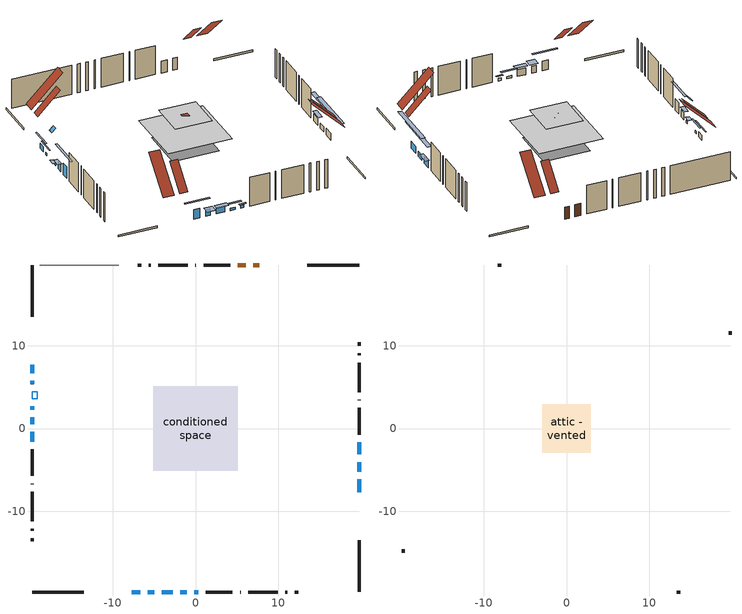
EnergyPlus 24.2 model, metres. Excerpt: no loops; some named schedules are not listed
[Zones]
conditioned space
 floor outside (Floor1 construction): -0.51,-0.51 -0.51,0.51 0.51,0.51 0.51,-0.51 z0
 floor adiabatic (AdiabaticFloorConstruction): -5.13,-5.13 -5.13,5.13 5.13,5.13 5.13,-5.13 z2.44
 floor foundation (Slab1 construction): -3.7,-3.7 -3.7,3.7 3.7,3.7 3.7,-3.7 z0
 wall outside (RimJoist1 construction): 19.76,19.76 13.53,19.76 / -19.76,-19.76 -13.53,-19.76 / -19.76,19.76 -19.76,13.53 / 19.76,-19.76 19.76,-13.53 z0:0.3
 wall outside (AdiabaticWallConstruction 1): 7.71,19.76 6.99,19.76 / 6.06,19.76 5.11,19.76 z0:2.03
 wall outside (AdiabaticWallConstruction): -7.71,-19.76 -6.69,-19.76 z0:1.6; 19.76,-7.71 19.76,-6.13 / -19.76,1.35 -19.76,0.51 z0:1.17; 19.76,-5.2 19.76,-4.06 z0:0.86; -5.76,-19.76 -4.99,-19.76 / -4.07,-19.76 -2.74,-19.76 / 19.76,-3.13 19.76,-1.66 z0:1.14; -19.76,7.71 -19.76,6.69 z0:0.84; -19.76,5.76 -19.76,5.38 / -1.82,-19.76 -1.05,-19.76 / -19.76,2.66 -19.76,2.28 z0:0.41; -0.13,-19.76 0.33,-19.76 z0:0.46; -19.76,-0.42 -19.76,-1.58 z0:1.93
 wall outside (Wall1 construction): 4.18,19.76 0.97,19.76 / 1.26,-19.76 4.47,-19.76 / -19.76,-2.51 -19.76,-5.72 / 19.76,-0.73 19.76,2.48 z0:4.88
 wall outside (Wall2 construction): 0.04,19.76 -0.02,19.76 / 5.4,-19.76 5.46,-19.76 / -19.76,-6.65 -19.76,-6.72 / 19.76,3.41 19.76,3.48 z0:4.88
 wall outside (Wall3 construction): -0.95,19.76 -4.49,19.76 / 6.39,-19.76 9.93,-19.76 / -19.76,-7.65 -19.76,-11.18 / 19.76,4.41 19.76,7.94 z0:4.88
 wall outside (Wall4 construction): -5.42,19.76 -5.65,19.76 / 10.86,-19.76 11.09,-19.76 / -19.76,-12.11 -19.76,-12.34 / 19.76,8.87 19.76,9.1 z0:4.88
 wall outside (Wall5 construction): -6.58,19.76 -6.96,19.76 / 12.02,-19.76 12.4,-19.76 / -19.76,-13.27 -19.76,-13.65 / 19.76,10.03 19.76,10.41 z0:4.88
 wall adiabatic (Wall7 construction): -9.25,19.76 -18.83,19.76 z0:4.88
 window (WindowConstruction 12): -7.7,-19.76 -6.69,-19.76 z0:1.6
 window (WindowConstruction 6): 19.76,-7.7 19.76,-6.13 z0:1.17
 window (WindowConstruction 7): 19.76,-5.2 19.76,-4.06 z0:0.86
 window (WindowConstruction 8): -5.76,-19.76 -4.99,-19.76 z0:1.14
 window (WindowConstruction 9): -4.07,-19.76 -2.75,-19.76 z0:1.14
 window (WindowConstruction 10): -19.76,7.7 -19.76,6.69 z0:0.84
 window (WindowConstruction 11): -19.76,5.76 -19.76,5.38 z0:0.41
 window (WindowConstruction): 19.76,-3.13 19.76,-1.66 z0:1.14
 window (WindowConstruction 1): -1.82,-19.76 -1.06,-19.76 z0:0.41
 window (WindowConstruction 2): -0.13,-19.76 0.33,-19.76 z0:0.46
 window (WindowConstruction 3): -19.76,2.66 -19.76,2.28 z0:0.41
 window (WindowConstruction 4): -19.76,1.35 -19.76,0.51 z0:1.17
 window (WindowConstruction 5): -19.76,-0.42 -19.76,-1.58 z0:1.93
 door (Door): 7.7,19.76 6.99,19.76 z0:2.03
 door (Door 1): 6.06,19.76 5.11,19.76 z0:2.03
 ceiling adiabatic (AdiabaticFloorConstruction): 5.13,-5.13 5.13,5.13 -5.13,5.13 -5.13,-5.13 z2.44
 roof outside (Roof2 construction): -0.51,0.51 -0.51,-0.51 0.51,-0.51 0.51,0.51 z4.88
 roof outside (Roof3 construction): 8.63,19.76,4.88 8.63,16.17,8.47 9.9,16.17,8.47 9.9,19.76,4.88; -8.63,-19.76,4.88 -8.63,-16.17,8.47 -9.9,-16.17,8.47 -9.9,-19.76,4.88; -19.76,8.63,4.88 -16.17,8.63,8.47 -16.17,9.9,8.47 -19.76,9.9,4.88; 19.76,-8.63,4.88 16.17,-8.63,8.47 16.17,-9.9,8.47 19.76,-9.9,4.88
 roof outside (AdiabaticRoofConstruction): -19.76,3.59,4.88 -19.15,3.59,5.49 -19.15,4.45,5.49 -19.76,4.45,4.88
 skylight (SkylightConstruction): -19.76,3.59,4.88 -19.15,3.59,5.49 -19.15,4.45,5.49 -19.76,4.45,4.88
attic - vented
 floor to conditioned space (Floor2 construction Reversed): -2.96,-2.96 -2.96,2.96 2.96,2.96 2.96,-2.96 z4.88
 wall outside (Wall6 construction): -7.89,19.76 -8.32,19.76 / 13.33,-19.76 13.76,-19.76 / -19.76,-14.58 -19.76,-15.01 / 19.76,11.34 19.76,11.77 z0:4.88
 roof outside (Roof1 construction): 10.83,19.76,4.88 10.83,14.77,9.87 12.6,14.77,9.87 12.6,19.76,4.88; -10.83,-19.76,4.88 -10.83,-14.77,9.87 -12.6,-14.77,9.87 -12.6,-19.76,4.88; -19.76,10.83,4.88 -14.77,10.83,9.87 -14.77,12.6,9.87 -19.76,12.6,4.88; 19.76,-10.83,4.88 14.77,-10.83,9.87 14.77,-12.6,9.87 19.76,-12.6,4.88
shading: -5.17,-19.76 -9.23,-19.76 -9.23,-20.06 -5.17,-20.06 z3.12; 19.76,-2.78 19.76,-11.05 20.37,-11.05 20.37,-2.78 z4.52; 19.76,-0.71 19.76,-8.55 20.37,-8.55 20.37,-0.71 z4.21; -4.7,-19.76 -6.06,-19.76 -6.06,-20.98 -4.7,-20.98 z1.44; -2.45,-19.76 -4.36,-19.76 -4.36,-20.52 -2.45,-20.52 z1.44; -19.76,5.47 -19.76,8.92 -19.91,8.92 -19.91,5.47 z2.06; -19.76,4.16 -19.76,6.98 -19.91,6.98 -19.91,4.16 z1.62; 19.76,-1.36 19.76,-3.43 20.37,-3.43 20.37,-1.36 z1.44; -0.14,-19.76 -2.73,-19.76 -2.73,-20.06 -0.14,-20.06 z1.32; 0.63,-19.76 -0.43,-19.76 -0.43,-20.06 0.63,-20.06 z0.76; -19.76,1.98 -19.76,2.96 -20.37,2.96 -20.37,1.98 z0.7; -19.76,0.21 -19.76,1.65 -20.37,1.65 -20.37,0.21 z1.47; -19.76,-3.71 -19.76,1.71 -20.06,1.71 -20.06,-3.71 z4.06
[Building]
Building 1: Terrain=Suburbs
[Site:Location]
Vancouver Intl AP_BC: Latitude {deg}=49.19; Longitude {deg}=-123.18; Time Zone {hr}=-8; Elevation {m}=4; Keep Site Location Information=Yes
[Site:GroundTemperature:Shallow]
8.06451, 6.96315, 6.87495, 7.3976, 9.49575, 11.5841, 13.3946, 14.5416, 14.639, 13.7062, 11.9418, 9.91751
[Site:WaterMainsTemperature]
Calculation Method=Schedule; Temperature Schedule=mains temperature schedule
[Material] Roughness=Rough; Thermal Absorptance=0.9
Name | Thickness {m} | Conductivity {W/m-K} | Density {kg/m3} | Specific Heat {J/kg-K} | Solar Absorptance | Visible Absorptance
asphalt or fiberglass shingles | 0.00635 | 0.162714 | 1121.4 | 1465.45 | 0.4 | 0.4
asphalt or fiberglass shingles 1 | 0.00635 | 0.162714 | 1121.4 | 1465.45 | 0.7 | 0.7
ceiling loosefill ins | 0.169333 | 0.0480833 | 16.02 | 1046.75 | 0.7 | 0.7
ceiling stud and cavity | 0.1397 | 0.124744 | 65.682 | 1177.47 | 0.7 | 0.7
concrete 4.0 in. | 0.1016 | 1.803125 | 2242.8 | 837.4 | 0.7 | 0.7
door material | 0.04445 | 0.053851 | 512.64 | 1214.23 | 0.7 | 0.7
floor covering | 0.0127 | 0.0433444 | 54.468 | 1339.84 | 0.6 | 0.6
floor rigid ins; roof rigid ins | 0.051816 | 0.029427 | 32.04 | 1214.23 | 0.7 | 0.7
floor rigid ins 1; roof rigid ins 1; wall rigid ins | 0.512978 | 0.029427 | 32.04 | 1214.23 | 0.7 | 0.7
floor stud and cavity | 0.1397 | 0.0842048 | 92.3553 | 1139.71 | 0.7 | 0.7
floor stud and cavity 1 | 0.1397 | 1.75129 | 37.0049 | 1207.88 | 0.7 | 0.7
furniture material conditioned space 1 | 0.1524 | 0.115458 | 640.8 | 1214.23 | 0.6 | 0.6
gypsum board | 0.0127 | 0.160291 | 801 | 837.4 | 0.6 | 0.6
osb sheathing 0.5 in. | 0.0127 | 0.115458 | 512.64 | 1214.23 | 0.7 | 0.7
osb sheathing 0.5 in. 1 | 0.0127 | 0.115458 | 512.64 | 1214.23 | 0.4 | 0.4
osb sheathing 0.75 in. | 0.01905 | 0.115458 | 512.64 | 1214.23 | 0.7 | 0.7
osb sheathing 2.0 in. | 0.0508 | 0.115458 | 512.64 | 1214.23 | 0.7 | 0.7
rim joist stud and cavity | 0.0508 | 0.0281304 | 125.044 | 1163.47 | 0.6 | 0.6
roof stud and cavity | 0.2032 | 0.321505 | 78.34581 | 1123.46 | 0.7 | 0.7
roof stud and cavity 1 | 0.2032 | 0.115234 | 78.34581 | 1123.46 | 0.7 | 0.7
roof stud and cavity 2 | 0.18415 | 1.7869 | 37.0049 | 1207.88 | 0.6 | 0.6
wall stud and cavity | 0.1397 | 0.0921469 | 139.0536 | 1170.24 | 0.7 | 0.7
wall stud and cavity 1 | 0.1397 | 0.136791 | 139.0536 | 1170.24 | 0.7 | 0.7
wall stud and cavity 2 | 0.1397 | 0.0927935 | 139.0536 | 1170.24 | 0.7 | 0.7
wall stud and cavity 3 | 0.1397 | 0.120028 | 139.0536 | 1170.24 | 0.7 | 0.7
wall stud and cavity 4 | 0.1397 | 0.101326 | 139.0536 | 1170.24 | 0.7 | 0.7
wall stud and cavity 5 | 0.0889 | 6.9971 | 50.32683 | 1063.81 | 0.6 | 0.6
wall stud and cavity 6 | 0.1397 | 0.0837304 | 139.0536 | 1170.24 | 0.7 | 0.7
wall stud and cavity 7 | 0.0889 | 0.380278 | 52.3479 | 1209.89 | 0.7 | 0.7
wall stud and cavity 8 | 0.0889 | 0.391764 | 83.0341 | 1211.67 | 0.7 | 0.7
wood siding | 0.0254 | 0.102417 | 544.68 | 1172.36 | 0.4 | 0.4
wood siding 1 | 0.00254 | 0.102417 | 544.68 | 1172.36 | 0.4 | 0.4
wood siding 2; wood siding 3; wood siding 4 | 0.0254 | 0.102417 | 544.68 | 1172.36 | 0.7 | 0.7
[WindowMaterial:SimpleGlazingSystem]
Name | U-Factor {W/m2-K} | Solar Heat Gain Coefficient
SkylightMaterial | 3.28064 | 0.6933
WindowMaterial | 2.97073 | 0.58
WindowMaterial 1 | 3.05136 | 0.33
WindowMaterial 10 | 2.98038 | 0.61
WindowMaterial 2 | 3.03773 | 0.52
WindowMaterial 3 | 3.003662 | 0.53
WindowMaterial 4 | 2.90486 | 0.68
WindowMaterial 5 | 2.96448 | 0.59
WindowMaterial 6 | 3.0048 | 0.53
WindowMaterial 7 | 3.026374 | 0.56
WindowMaterial 8 | 2.97981 | 0.57
WindowMaterial 9 | 3.01729 | 0.51
[Construction]
AdiabaticFloorConstruction: floor stud and cavity 1, floor rigid ins 1, osb sheathing 0.75 in., floor covering
AdiabaticRoofConstruction: asphalt or fiberglass shingles 1, roof rigid ins 1, osb sheathing 0.75 in., roof stud and cavity 2
AdiabaticWallConstruction: wood siding 3, wall rigid ins, wall stud and cavity 7, gypsum board
AdiabaticWallConstruction 1: wood siding 4, wall rigid ins, wall stud and cavity 7, gypsum board
Door; Door 1: door material
Floor1 construction: floor stud and cavity, floor rigid ins, osb sheathing 0.75 in., floor covering
Floor2 construction Reversed: gypsum board, ceiling stud and cavity, ceiling loosefill ins
furniture construction conditioned space 1: furniture material conditioned space 1
PartitionWallConstruction: gypsum board, wall stud and cavity 8, gypsum board
RimJoist1 construction: wood siding 2, osb sheathing 2.0 in., rim joist stud and cavity
Roof1 construction: asphalt or fiberglass shingles
Roof2 construction: asphalt or fiberglass shingles, roof rigid ins, osb sheathing 0.75 in., roof stud and cavity, gypsum board
Roof3 construction: asphalt or fiberglass shingles, roof rigid ins, osb sheathing 0.75 in., roof stud and cavity 1, gypsum board
SkylightConstruction: SkylightMaterial
Slab1 construction: concrete 4.0 in.
Wall1 construction: wood siding, osb sheathing 0.5 in., wall stud and cavity, gypsum board
Wall2 construction: wood siding, osb sheathing 0.5 in., wall stud and cavity 1, gypsum board
Wall3 construction: wood siding, osb sheathing 0.5 in., wall stud and cavity 2, gypsum board
Wall4 construction: wood siding, osb sheathing 0.5 in., wall stud and cavity 3, gypsum board
Wall5 construction: wood siding, osb sheathing 0.5 in., wall stud and cavity 4, gypsum board
Wall6 construction: wood siding 1, wall stud and cavity 5
Wall7 construction: osb sheathing 0.5 in. 1, wall stud and cavity 6, gypsum board
WindowConstruction: WindowMaterial
WindowConstruction 1; WindowConstruction 11; WindowConstruction 3: WindowMaterial 1
WindowConstruction 10: WindowMaterial 9
WindowConstruction 12: WindowMaterial 10
WindowConstruction 2: WindowMaterial 2
WindowConstruction 4: WindowMaterial 3
WindowConstruction 5: WindowMaterial 4
WindowConstruction 6: WindowMaterial 5
WindowConstruction 7: WindowMaterial 6
WindowConstruction 8: WindowMaterial 7
WindowConstruction 9: WindowMaterial 8
[Zone] Multiplier=1; Part of Total Floor Area=Yes
Name | Volume {m3}
attic - vented | 25.2123
conditioned space | 333.8
[Space]
Name | Zone | Volume {m3}
attic - vented 1 | attic - vented | 25.2123
conditioned space 1 | conditioned space | 333.8
[ZoneInfiltration:EffectiveLeakageArea]
infil attic - vented 1: Zone or Space=attic - vented 1; Schedule=Always On Discrete; Effective Air Leakage Area {cm2}=1449.38; Stack Coefficient=0.00068627; Wind Coefficient=1.76998e-05
[ZoneMixing]
whole house fan mix: Zone or Space=attic - vented; Schedule=Always On Continuous; Design Flow Rate Calculation Method=Flow/Zone; Design Flow Rate {m3/s}=0; Source Zone or Space=conditioned space
[SurfaceProperty:ExposedFoundationPerimeter]
Slab1: Exposed Perimeter Calculation Method=TotalExposedPerimeter; Total Exposed Perimeter {m}=25.298
[InternalMass] Zone or ZoneList=conditioned space; Space or SpaceList=conditioned space 1
Name | Construction | Surface Area {m2}
furniture mass conditioned space 1 | furniture construction conditioned space 1 | 64.4158
partition wall mass | PartitionWallConstruction | 161.039
[Lights]
interior lighting: Zone or ZoneList or Space or SpaceList=conditioned space 1; Schedule=interior lighting schedule; Design Level Calculation Method=LightingLevel; Lighting Level {W}=343.2; Return Air Fraction=0; Fraction Radiant=0.6; Fraction Visible=0.2; Fraction Replaceable=1
[People]
occupants: Zone or ZoneList or Space or SpaceList=conditioned space 1; Number of People Schedule=occupants schedule; Number of People Calculation Method=People; Number of People=3; Fraction Radiant=0.314171; Sensible Heat Fraction=0.56303; Activity Level Schedule=occupants activity schedule; Carbon Dioxide Generation Rate {m3/s-W}=0; Enable ASHRAE 55 Comfort Warnings=No; Mean Radiant Temperature Calculation Type=EnclosureAveraged
[ElectricEquipment] Zone or ZoneList or Space or SpaceList=conditioned space 1; Design Level Calculation Method=EquipmentLevel
Name | Schedule | Design Level {W} | Fraction Latent | Fraction Radiant | Fraction Lost
clothes dryer | clothes dryer schedule | 140.772 | 0.015 | 0.081 | 0.85
clothes washer | clothes washer schedule | 32.1985 | 0.03 | 0.162 | 0.7
cooking range | cooking range schedule | 208.969 | 0.08 | 0.432 | 0.2
dishwasher | dishwasher schedule | 66.8632 | 0.3 | 0.18 | 0.4
fridge | fridge schedule | 72.9452 | 0 | 0.6 | 0
mech vent bath fan 0 | mech vent bath fan 0 schedule | 25.1 | 0 | 0 | 1
mech vent bath fan 1 | mech vent bath fan 1 schedule | 25.1 | 0 | 0 | 1
mech vent house fan | mech vent house fan schedule | 0 | 0 | 0 | 1
mech vent house fan cfis | mech vent house fan cfis schedule | 0 | 0 | 0 | 0
mech vent range fan 0 | mech vent range fan 0 schedule | 57 | 0 | 0 | 1
misc plug loads | misc plug loads schedule | 494.7 | 0.045 | 0.513 | 0.1
whole house fan | Always On Discrete | 0 | 0 | 0 | 1
[OtherEquipment] Zone or ZoneList or Space or SpaceList=conditioned space 1; Design Level Calculation Method=EquipmentLevel
Name | Fuel Type | Schedule | Design Level {W} | Fraction Latent | Fraction Radiant | Fraction Lost
clothes dryer 1 | Electricity | clothes dryer schedule | 0 | 0.015 | 0.081 | 0.85
cooking range 1 | Electricity | cooking range schedule | 0 | 0.08 | 0.432 | 0.2
general water use latent | None | general water use schedule | 59.3978 | 1 | 0 | 0
general water use sensible | None | general water use schedule | -58.539 | 0 | 0.6 | 0
mech vent house fan latent load | None | Always On Discrete | 0 | 1 | 0 | 0
mech vent house fan sensible load | None | Always On Discrete | 0 | 0 | 0 | 0
water heater energy adjustment1 | Electricity | Always On Discrete | 0.01 | 0 | 0 | 1
[ZoneInfiltration:DesignFlowRate] Zone or ZoneList or Space or SpaceList=conditioned space 1; Schedule=Always On Discrete; Design Flow Rate Calculation Method=Flow/Zone; Design Flow Rate {m3/s}=0
infil flow; natural vent flow; whole house fan flow
[Foundation:Kiva]
Foundation Kiva 1: Initial Indoor Air Temperature {C}=18; Wall Height Above Grade {m}=0.1016; Wall Depth Below Slab {m}=0.2032
[Foundation:Kiva:Settings]
Soil Conductivity {W/m-K}=0.849921; Soil Density {kg/m3}=1842.3; Soil Specific Heat {J/kg-K}=418.7; Ground Solar Absorptivity=0.9; Ground Thermal Absorptivity=0.9; Ground Surface Roughness {m}=0.03; Far-Field Width {m}=40; Deep-Ground Boundary Condition=ZeroFlux; Deep-Ground Depth {m}=40; Minimum Cell Dimension {m}=0.2; Maximum Cell Growth Coefficient=3; Simulation Timestep=Timestep
[Exterior:Lights]
exterior lighting: Schedule=exterior lighting schedule; Design Level {W}=75.6
[Schedule:Constant]
Name | Hourly Value
Always On Continuous; mech vent house fan schedule; mech vent house fan cfis schedule; Always On Discrete | 1
occupants activity schedule | 117.228
fridge schedule | 0
[Schedule:Week:Daily]
interior lighting schedule Week Rule - Jan1-Jan27: interior lighting schedule day, interior lighting schedule day, interior lighting schedule day, interior lighting schedule day, interior lighting schedule day, interior lighting schedule day, interior lighting schedule day, interior lighting schedule default day, interior lighting schedule default day, interior lighting schedule default day, interior lighting schedule default day, interior lighting schedule default day
interior lighting schedule Week Rule - Jan28-Feb3: interior lighting schedule day, interior lighting schedule day, interior lighting schedule day, interior lighting schedule day, interior lighting schedule day 1, interior lighting schedule day 1, interior lighting schedule day 1, interior lighting schedule default day, interior lighting schedule default day, interior lighting schedule default day, interior lighting schedule default day, interior lighting schedule default day
interior lighting schedule Week Rule - Feb4-Feb24: interior lighting schedule day 1, interior lighting schedule day 1, interior lighting schedule day 1, interior lighting schedule day 1, interior lighting schedule day 1, interior lighting schedule day 1, interior lighting schedule day 1, interior lighting schedule default day, interior lighting schedule default day, interior lighting schedule default day, interior lighting schedule default day, interior lighting schedule default day
interior lighting schedule Week Rule - Feb25-Mar3: interior lighting schedule day 1, interior lighting schedule day 1, interior lighting schedule day 1, interior lighting schedule day 1, interior lighting schedule day 2, interior lighting schedule day 2, interior lighting schedule day 2, interior lighting schedule default day, interior lighting schedule default day, interior lighting schedule default day, interior lighting schedule default day, interior lighting schedule default day
interior lighting schedule Week Rule - Mar4-Mar31: interior lighting schedule day 2, interior lighting schedule day 2, interior lighting schedule day 2, interior lighting schedule day 2, interior lighting schedule day 2, interior lighting schedule day 2, interior lighting schedule day 2, interior lighting schedule default day, interior lighting schedule default day, interior lighting schedule default day, interior lighting schedule default day, interior lighting schedule default day
interior lighting schedule Week Rule - Apr1-Apr28: interior lighting schedule day 3, interior lighting schedule day 3, interior lighting schedule day 3, interior lighting schedule day 3, interior lighting schedule day 3, interior lighting schedule day 3, interior lighting schedule day 3, interior lighting schedule default day, interior lighting schedule default day, interior lighting schedule default day, interior lighting schedule default day, interior lighting schedule default day
interior lighting schedule Week Rule - Apr29-May5: interior lighting schedule day 3, interior lighting schedule day 3, interior lighting schedule day 4, interior lighting schedule day 4, interior lighting schedule day 4, interior lighting schedule day 4, interior lighting schedule day 4, interior lighting schedule default day, interior lighting schedule default day, interior lighting schedule default day, interior lighting schedule default day, interior lighting schedule default day
interior lighting schedule Week Rule - May6-May26: interior lighting schedule day 4, interior lighting schedule day 4, interior lighting schedule day 4, interior lighting schedule day 4, interior lighting schedule day 4, interior lighting schedule day 4, interior lighting schedule day 4, interior lighting schedule default day, interior lighting schedule default day, interior lighting schedule default day, interior lighting schedule default day, interior lighting schedule default day
interior lighting schedule Week Rule - May27-Jun2: interior lighting schedule day 4, interior lighting schedule day 4, interior lighting schedule day 4, interior lighting schedule day 4, interior lighting schedule day 4, interior lighting schedule day 5, interior lighting schedule day 5, interior lighting schedule default day, interior lighting schedule default day, interior lighting schedule default day, interior lighting schedule default day, interior lighting schedule default day
interior lighting schedule Week Rule - Jun3-Jun30: interior lighting schedule day 5, interior lighting schedule day 5, interior lighting schedule day 5, interior lighting schedule day 5, interior lighting schedule day 5, interior lighting schedule day 5, interior lighting schedule day 5, interior lighting schedule default day, interior lighting schedule default day, interior lighting schedule default day, interior lighting schedule default day, interior lighting schedule default day
interior lighting schedule Week Rule - Jul1-Jul28: interior lighting schedule day 6, interior lighting schedule day 6, interior lighting schedule day 6, interior lighting schedule day 6, interior lighting schedule day 6, interior lighting schedule day 6, interior lighting schedule day 6, interior lighting schedule default day, interior lighting schedule default day, interior lighting schedule default day, interior lighting schedule default day, interior lighting schedule default day
interior lighting schedule Week Rule - Jul29-Aug4: interior lighting schedule day 6, interior lighting schedule day 6, interior lighting schedule day 6, interior lighting schedule day 7, interior lighting schedule day 7, interior lighting schedule day 7, interior lighting schedule day 7, interior lighting schedule default day, interior lighting schedule default day, interior lighting schedule default day, interior lighting schedule default day, interior lighting schedule default day
interior lighting schedule Week Rule - Aug5-Aug25: interior lighting schedule day 7, interior lighting schedule day 7, interior lighting schedule day 7, interior lighting schedule day 7, interior lighting schedule day 7, interior lighting schedule day 7, interior lighting schedule day 7, interior lighting schedule default day, interior lighting schedule default day, interior lighting schedule default day, interior lighting schedule default day, interior lighting schedule default day
interior lighting schedule Week Rule - Aug26-Sep1: interior lighting schedule day 7, interior lighting schedule day 7, interior lighting schedule day 7, interior lighting schedule day 7, interior lighting schedule day 7, interior lighting schedule day 7, interior lighting schedule day 8, interior lighting schedule default day, interior lighting schedule default day, interior lighting schedule default day, interior lighting schedule default day, interior lighting schedule default day
interior lighting schedule Week Rule - Sep2-Sep29: interior lighting schedule day 8, interior lighting schedule day 8, interior lighting schedule day 8, interior lighting schedule day 8, interior lighting schedule day 8, interior lighting schedule day 8, interior lighting schedule day 8, interior lighting schedule default day, interior lighting schedule default day, interior lighting schedule default day, interior lighting schedule default day, interior lighting schedule default day
interior lighting schedule Week Rule - Sep30-Oct6: interior lighting schedule day 8, interior lighting schedule day 9, interior lighting schedule day 9, interior lighting schedule day 9, interior lighting schedule day 9, interior lighting schedule day 9, interior lighting schedule day 9, interior lighting schedule default day, interior lighting schedule default day, interior lighting schedule default day, interior lighting schedule default day, interior lighting schedule default day
interior lighting schedule Week Rule - Oct7-Oct27: interior lighting schedule day 9, interior lighting schedule day 9, interior lighting schedule day 9, interior lighting schedule day 9, interior lighting schedule day 9, interior lighting schedule day 9, interior lighting schedule day 9, interior lighting schedule default day, interior lighting schedule default day, interior lighting schedule default day, interior lighting schedule default day, interior lighting schedule default day
interior lighting schedule Week Rule - Oct28-Nov3: interior lighting schedule day 9, interior lighting schedule day 9, interior lighting schedule day 9, interior lighting schedule day 9, interior lighting schedule day 10, interior lighting schedule day 10, interior lighting schedule day 10, interior lighting schedule default day, interior lighting schedule default day, interior lighting schedule default day, interior lighting schedule default day, interior lighting schedule default day
interior lighting schedule Week Rule - Nov4-Nov24: interior lighting schedule day 10, interior lighting schedule day 10, interior lighting schedule day 10, interior lighting schedule day 10, interior lighting schedule day 10, interior lighting schedule day 10, interior lighting schedule day 10, interior lighting schedule default day, interior lighting schedule default day, interior lighting schedule default day, interior lighting schedule default day, interior lighting schedule default day
interior lighting schedule Week Rule - Nov25-Dec1: interior lighting schedule day 10, interior lighting schedule day 10, interior lighting schedule day 10, interior lighting schedule day 10, interior lighting schedule day 10, interior lighting schedule day 10, interior lighting schedule day 11, interior lighting schedule default day, interior lighting schedule default day, interior lighting schedule default day, interior lighting schedule default day, interior lighting schedule default day
interior lighting schedule Week Rule - Dec2-Dec31: interior lighting schedule day 11, interior lighting schedule day 11, interior lighting schedule day 11, interior lighting schedule day 11, interior lighting schedule day 11, interior lighting schedule day 11, interior lighting schedule day 11, interior lighting schedule default day, interior lighting schedule default day, interior lighting schedule default day, interior lighting schedule default day, interior lighting schedule default day
occupants schedule Week Rule - Jan1-Dec31: occupants schedule day, occupants schedule day, occupants schedule day, occupants schedule day, occupants schedule day, occupants schedule day, occupants schedule day, occupants schedule default day, occupants schedule default day, occupants schedule default day, occupants schedule default day, occupants schedule default day
clothes dryer schedule Week Rule - Jan1-Dec31: clothes dryer schedule day, clothes dryer schedule day, clothes dryer schedule day, clothes dryer schedule day, clothes dryer schedule day, clothes dryer schedule day, clothes dryer schedule day, clothes dryer schedule default day, clothes dryer schedule default day, clothes dryer schedule default day, clothes dryer schedule default day, clothes dryer schedule default day
clothes washer schedule Week Rule - Jan1-Dec31: clothes washer schedule day, clothes washer schedule day, clothes washer schedule day, clothes washer schedule day, clothes washer schedule day, clothes washer schedule day, clothes washer schedule day, clothes washer schedule default day, clothes washer schedule default day, clothes washer schedule default day, clothes washer schedule default day, clothes washer schedule default day
cooking range schedule Week Rule - Jan1-Dec31: cooking range schedule day, cooking range schedule day, cooking range schedule day, cooking range schedule day, cooking range schedule day, cooking range schedule day, cooking range schedule day, cooking range schedule default day, cooking range schedule default day, cooking range schedule default day, cooking range schedule default day, cooking range schedule default day
dishwasher schedule Week Rule - Jan1-Dec31: dishwasher schedule day, dishwasher schedule day, dishwasher schedule day, dishwasher schedule day, dishwasher schedule day, dishwasher schedule day, dishwasher schedule day, dishwasher schedule default day, dishwasher schedule default day, dishwasher schedule default day, dishwasher schedule default day, dishwasher schedule default day
mech vent bath fan 0 schedule Week Rule - Jan1-Dec31: mech vent bath fan 0 schedule day, mech vent bath fan 0 schedule day, mech vent bath fan 0 schedule day, mech vent bath fan 0 schedule day, mech vent bath fan 0 schedule day, mech vent bath fan 0 schedule day, mech vent bath fan 0 schedule day, mech vent bath fan 0 schedule default day, mech vent bath fan 0 schedule default day, mech vent bath fan 0 schedule default day, mech vent bath fan 0 schedule default day, mech vent bath fan 0 schedule default day
mech vent bath fan 1 schedule Week Rule - Jan1-Dec31: mech vent bath fan 1 schedule day, mech vent bath fan 1 schedule day, mech vent bath fan 1 schedule day, mech vent bath fan 1 schedule day, mech vent bath fan 1 schedule day, mech vent bath fan 1 schedule day, mech vent bath fan 1 schedule day, mech vent bath fan 1 schedule default day, mech vent bath fan 1 schedule default day, mech vent bath fan 1 schedule default day, mech vent bath fan 1 schedule default day, mech vent bath fan 1 schedule default day
mech vent range fan 0 schedule Week Rule - Jan1-Dec31: mech vent range fan 0 schedule day, mech vent range fan 0 schedule day, mech vent range fan 0 schedule day, mech vent range fan 0 schedule day, mech vent range fan 0 schedule day, mech vent range fan 0 schedule day, mech vent range fan 0 schedule day, mech vent range fan 0 schedule default day, mech vent range fan 0 schedule default day, mech vent range fan 0 schedule default day, mech vent range fan 0 schedule default day, mech vent range fan 0 schedule default day
misc plug loads schedule Week Rule - Jan1-Dec31: misc plug loads schedule day, misc plug loads schedule day, misc plug loads schedule day, misc plug loads schedule day, misc plug loads schedule day, misc plug loads schedule day, misc plug loads schedule day, misc plug loads schedule default day, misc plug loads schedule default day, misc plug loads schedule default day, misc plug loads schedule default day, misc plug loads schedule default day
general water use schedule Week Rule - Jan1-Dec31: general water use schedule day, general water use schedule day, general water use schedule day, general water use schedule day, general water use schedule day, general water use schedule day, general water use schedule day, general water use schedule default day, general water use schedule default day, general water use schedule default day, general water use schedule default day, general water use schedule default day
exterior lighting schedule Week Rule - Jan1-Jan27: exterior lighting schedule day, exterior lighting schedule day, exterior lighting schedule day, exterior lighting schedule day, exterior lighting schedule day, exterior lighting schedule day, exterior lighting schedule day, exterior lighting schedule default day, exterior lighting schedule default day, exterior lighting schedule default day, exterior lighting schedule default day, exterior lighting schedule default day
exterior lighting schedule Week Rule - Jan28-Feb3: exterior lighting schedule day, exterior lighting schedule day, exterior lighting schedule day, exterior lighting schedule day, exterior lighting schedule day 1, exterior lighting schedule day 1, exterior lighting schedule day 1, exterior lighting schedule default day, exterior lighting schedule default day, exterior lighting schedule default day, exterior lighting schedule default day, exterior lighting schedule default day
exterior lighting schedule Week Rule - Feb4-Feb24: exterior lighting schedule day 1, exterior lighting schedule day 1, exterior lighting schedule day 1, exterior lighting schedule day 1, exterior lighting schedule day 1, exterior lighting schedule day 1, exterior lighting schedule day 1, exterior lighting schedule default day, exterior lighting schedule default day, exterior lighting schedule default day, exterior lighting schedule default day, exterior lighting schedule default day
exterior lighting schedule Week Rule - Feb25-Mar3: exterior lighting schedule day 1, exterior lighting schedule day 1, exterior lighting schedule day 1, exterior lighting schedule day 1, exterior lighting schedule day 2, exterior lighting schedule day 2, exterior lighting schedule day 2, exterior lighting schedule default day, exterior lighting schedule default day, exterior lighting schedule default day, exterior lighting schedule default day, exterior lighting schedule default day
exterior lighting schedule Week Rule - Mar4-Mar31: exterior lighting schedule day 2, exterior lighting schedule day 2, exterior lighting schedule day 2, exterior lighting schedule day 2, exterior lighting schedule day 2, exterior lighting schedule day 2, exterior lighting schedule day 2, exterior lighting schedule default day, exterior lighting schedule default day, exterior lighting schedule default day, exterior lighting schedule default day, exterior lighting schedule default day
exterior lighting schedule Week Rule - Apr1-Apr28: exterior lighting schedule day 3, exterior lighting schedule day 3, exterior lighting schedule day 3, exterior lighting schedule day 3, exterior lighting schedule day 3, exterior lighting schedule day 3, exterior lighting schedule day 3, exterior lighting schedule default day, exterior lighting schedule default day, exterior lighting schedule default day, exterior lighting schedule default day, exterior lighting schedule default day
exterior lighting schedule Week Rule - Apr29-May5: exterior lighting schedule day 3, exterior lighting schedule day 3, exterior lighting schedule day 4, exterior lighting schedule day 4, exterior lighting schedule day 4, exterior lighting schedule day 4, exterior lighting schedule day 4, exterior lighting schedule default day, exterior lighting schedule default day, exterior lighting schedule default day, exterior lighting schedule default day, exterior lighting schedule default day
exterior lighting schedule Week Rule - May6-May26: exterior lighting schedule day 4, exterior lighting schedule day 4, exterior lighting schedule day 4, exterior lighting schedule day 4, exterior lighting schedule day 4, exterior lighting schedule day 4, exterior lighting schedule day 4, exterior lighting schedule default day, exterior lighting schedule default day, exterior lighting schedule default day, exterior lighting schedule default day, exterior lighting schedule default day
[Schedule:Year]
interior lighting schedule: interior lighting schedule Week Rule - Jan1-Jan27, 1, 1, 1, 27, interior lighting schedule Week Rule - Jan28-Feb3, 1, 28, 2, 3, interior lighting schedule Week Rule - Feb4-Feb24, 2, 4, 2, 24, interior lighting schedule Week Rule - Feb25-Mar3, 2, 25, 3, 3, interior lighting schedule Week Rule - Mar4-Mar31, 3, 4, 3, 31, interior lighting schedule Week Rule - Apr1-Apr28, 4, 1, 4, 28, interior lighting schedule Week Rule - Apr29-May5, 4, 29, 5, 5, interior lighting schedule Week Rule - May6-May26, 5, 6, 5, 26, interior lighting schedule Week Rule - May27-Jun2, 5, 27, 6, 2, interior lighting schedule Week Rule - Jun3-Jun30, 6, 3, 6, 30, interior lighting schedule Week Rule - Jul1-Jul28, 7, 1, 7, 28, interior lighting schedule Week Rule - Jul29-Aug4, 7, 29, 8, 4, interior lighting schedule Week Rule - Aug5-Aug25, 8, 5, 8, 25, interior lighting schedule Week Rule - Aug26-Sep1, 8, 26, 9, 1, interior lighting schedule Week Rule - Sep2-Sep29, 9, 2, 9, 29, interior lighting schedule Week Rule - Sep30-Oct6, 9, 30, 10, 6, interior lighting schedule Week Rule - Oct7-Oct27, 10, 7, 10, 27, interior lighting schedule Week Rule - Oct28-Nov3, 10, 28, 11, 3, interior lighting schedule Week Rule - Nov4-Nov24, 11, 4, 11, 24, interior lighting schedule Week Rule - Nov25-Dec1, 11, 25, 12, 1, interior lighting schedule Week Rule - Dec2-Dec31, 12, 2, 12, 31
occupants schedule: occupants schedule Week Rule - Jan1-Dec31, 1, 1, 12, 31
clothes dryer schedule: clothes dryer schedule Week Rule - Jan1-Dec31, 1, 1, 12, 31
clothes washer schedule: clothes washer schedule Week Rule - Jan1-Dec31, 1, 1, 12, 31
cooking range schedule: cooking range schedule Week Rule - Jan1-Dec31, 1, 1, 12, 31
dishwasher schedule: dishwasher schedule Week Rule - Jan1-Dec31, 1, 1, 12, 31
mech vent bath fan 0 schedule: mech vent bath fan 0 schedule Week Rule - Jan1-Dec31, 1, 1, 12, 31
mech vent bath fan 1 schedule: mech vent bath fan 1 schedule Week Rule - Jan1-Dec31, 1, 1, 12, 31
mech vent range fan 0 schedule: mech vent range fan 0 schedule Week Rule - Jan1-Dec31, 1, 1, 12, 31
misc plug loads schedule: misc plug loads schedule Week Rule - Jan1-Dec31, 1, 1, 12, 31
general water use schedule: general water use schedule Week Rule - Jan1-Dec31, 1, 1, 12, 31
exterior lighting schedule: exterior lighting schedule Week Rule - Jan1-Jan27, 1, 1, 1, 27, exterior lighting schedule Week Rule - Jan28-Feb3, 1, 28, 2, 3, exterior lighting schedule Week Rule - Feb4-Feb24, 2, 4, 2, 24, exterior lighting schedule Week Rule - Feb25-Mar3, 2, 25, 3, 3, exterior lighting schedule Week Rule - Mar4-Mar31, 3, 4, 3, 31, exterior lighting schedule Week Rule - Apr1-Apr28, 4, 1, 4, 28, exterior lighting schedule Week Rule - Apr29-May5, 4, 29, 5, 5, exterior lighting schedule Week Rule - May6-May26, 5, 6, 5, 26, exterior lighting schedule Week Rule - May27-Jun2, 5, 27, 6, 2, exterior lighting schedule Week Rule - Jun3-Jun30, 6, 3, 6, 30, exterior lighting schedule Week Rule - Jul1-Jul28, 7, 1, 7, 28, exterior lighting schedule Week Rule - Jul29-Aug4, 7, 29, 8, 4, exterior lighting schedule Week Rule - Aug5-Aug25, 8, 5, 8, 25, exterior lighting schedule Week Rule - Aug26-Sep1, 8, 26, 9, 1, exterior lighting schedule Week Rule - Sep2-Sep29, 9, 2, 9, 29, exterior lighting schedule Week Rule - Sep30-Oct6, 9, 30, 10, 6, exterior lighting schedule Week Rule - Oct7-Oct27, 10, 7, 10, 27, exterior lighting schedule Week Rule - Oct28-Nov3, 10, 28, 11, 3, exterior lighting schedule Week Rule - Nov4-Nov24, 11, 4, 11, 24, exterior lighting schedule Week Rule - Nov25-Dec1, 11, 25, 12, 1, exterior lighting schedule Week Rule - Dec2-Dec31, 12, 2, 12, 31
[Schedule:Compact]
mains temperature schedule: Through: 01/01, For: AllDays, Until: 24:00, 11.375, Through: 01/02, For: AllDays, Until: 24:00, 11.3367, Through: 01/03, For: AllDays, Until: 24:00, 11.2994, Through: 01/04, For: AllDays, Until: 24:00, 11.2628, Through: 01/05, For: AllDays, Until: 24:00, 11.2267, Through: 01/06, For: AllDays, Until: 24:00, 11.1917, Through: 01/07, For: AllDays, Until: 24:00, 11.1578, Through: 01/08, For: AllDays, Until: 24:00, 11.1244, Through: 01/09, For: AllDays, Until: 24:00, 11.0917, Through: 01/10, For: AllDays, Until: 24:00, 11.06, Through: 01/11, For: AllDays, Until: 24:00, 11.0289, Through: 01/12, For: AllDays, Until: 24:00, 10.9989, Through: 01/13, For: AllDays, Until: 24:00, 10.97, Through: 01/14, For: AllDays, Until: 24:00, 10.9417, Through: 01/15, For: AllDays, Until: 24:00, 10.9139, Through: 01/16, For: AllDays, Until: 24:00, 10.8878, Through: 01/17, For: AllDays, Until: 24:00, 10.8622, Through: 01/18, For: AllDays, Until: 24:00, 10.8372, Through: 01/19, For: AllDays, Until: 24:00, 10.8133, Through: 01/20, For: AllDays, Until: 24:00, 10.7906, Through: 01/21, For: AllDays, Until: 24:00, 10.7683, Through: 01/22, For: AllDays, Until: 24:00, 10.7478, Through: 01/23, For: AllDays, Until: 24:00, 10.7272, Through: 01/24, For: AllDays, Until: 24:00, 10.7083, Through: 01/25, For: AllDays, Until: 24:00, 10.69, Through: 01/26, For: AllDays, Until: 24:00, 10.6728, Through: 01/27, For: AllDays, Until: 24:00, 10.6567, Through: 01/28, For: AllDays, Until: 24:00, 10.6411, Through: 01/29, For: AllDays, Until: 24:00, 10.6267, Through: 01/30, For: AllDays, Until: 24:00, 10.6133, Through: 01/31, For: AllDays, Until: 24:00, 10.6011, Through: 02/01, For: AllDays, Until: 24:00, 10.59, Through: 02/02, For: AllDays, Until: 24:00, 10.5794, Through: 02/03, For: AllDays, Until: 24:00, 10.57, Through: 02/04, For: AllDays, Until: 24:00, 10.5617, Through: 02/05, For: AllDays, Until: 24:00, 10.5539, Through: 02/06, For: AllDays, Until: 24:00, 10.5478, Through: 02/07, For: AllDays, Until: 24:00, 10.5422, Through: 02/08, For: AllDays, Until: 24:00, 10.5378, Through: 02/09, For: AllDays, Until: 24:00, 10.5339, Through: 02/10, For: AllDays, Until: 24:00, 10.5317, Through: 02/11, For: AllDays, Until: 24:00, 10.53, Through: 02/12, For: AllDays, Until: 24:00, 10.53, Through: 02/13, For: AllDays, Until: 24:00, 10.5306, Through: 02/14, For: AllDays, Until: 24:00, 10.5317, Through: 02/15, For: AllDays, Until: 24:00, 10.5344, Through: 02/16, For: AllDays, Until: 24:00, 10.5378, Through: 02/17, For: AllDays, Until: 24:00, 10.5428, Through: 02/18, For: AllDays, Until: 24:00, 10.5483, Through: 02/19, For: AllDays, Until: 24:00, 10.5544, Through: 02/20, For: AllDays, Until: 24:00, 10.5622, Through: 02/21, For: AllDays, Until: 24:00, 10.5706, Through: 02/22, For: AllDays, Until: 24:00, 10.5806, Through: 02/23, For: AllDays, Until: 24:00, 10.5911, Through: 02/24, For: AllDays, Until: 24:00, 10.6022, Through: 02/25, For: AllDays, Until: 24:00, 10.615, Through: 02/26, For: AllDays, Until: 24:00, 10.6283, Through: 02/27, For: AllDays, Until: 24:00, 10.6428, Through: 02/28, For: AllDays, Until: 24:00, 10.6583, Through: 03/01, For: AllDays, Until: 24:00, 10.6744, Through: 03/02, For: AllDays, Until: 24:00, 10.6917, Through: 03/03, For: AllDays, Until: 24:00, 10.71, Through: 03/04, For: AllDays, Until: 24:00, 10.7294, Through: 03/05, For: AllDays, Until: 24:00, 10.7494, Through: 03/06, For: AllDays, Until: 24:00, 10.7706, Through: 03/07, For: AllDays, Until: 24:00, 10.7928, Through: 03/08, For: AllDays, Until: 24:00, 10.8161, Through: 03/09, For: AllDays, Until: 24:00, 10.84, Through: 03/10, For: AllDays, Until: 24:00, 10.8644, Through: 03/11, For: AllDays, Until: 24:00, 10.8906, Through: 03/12, For: AllDays, Until: 24:00, 10.9167, Through: 03/13, For: AllDays, Until: 24:00, 10.9444, Through: 03/14, For: AllDays, Until: 24:00, 10.9728, Through: 03/15, For: AllDays, Until: 24:00, 11.0022, Through: 03/16, For: AllDays, Until: 24:00, 11.0322, Through: 03/17, For: AllDays, Until: 24:00, 11.0633, Through: 03/18, For: AllDays, Until: 24:00, 11.095, Through: 03/19, For: AllDays, Until: 24:00, 11.1278, Through: 03/20, For: AllDays, Until: 24:00, 11.1611, Through: 03/21, For: AllDays, Until: 24:00, 11.1956, Through: 03/22, For: AllDays, Until: 24:00, 11.2306, Through: 03/23, For: AllDays, Until: 24:00, 11.2667, Through: 03/24, For: AllDays, Until: 24:00, 11.3033, Through: 03/25, For: AllDays, Until: 24:00, 11.3406, Through: 03/26, For: AllDays, Until: 24:00, 11.3789, Through: 03/27, For: AllDays, Until: 24:00, 11.4178, Through: 03/28, For: AllDays, Until: 24:00, 11.4572, Through: 03/29, For: AllDays, Until: 24:00, 11.4978, Through: 03/30, For: AllDays, Until: 24:00, 11.5389, Through: 03/31, For: AllDays, Until: 24:00, 11.5811, Through: 04/01, For: AllDays, Until: 24:00, 11.6233, Through: 04/02, For: AllDays, Until: 24:00, 11.6667, Through: 04/03, For: AllDays, Until: 24:00, 11.7106, Through: 04/04, For: AllDays, Until: 24:00, 11.755, Through: 04/05, For: AllDays, Until: 24:00, 11.8006, Through: 04/06, For: AllDays, Until: 24:00, 11.8461, Through: 04/07, For: AllDays, Until: 24:00, 11.8928, Through: 04/08, For: AllDays, Until: 24:00, 11.9394, Through: 04/09, For: AllDays, Until: 24:00, 11.9872, Through: 04/10, For: AllDays, Until: 24:00, 12.0356, Through: 04/11, For: AllDays, Until: 24:00, 12.0844, Through: 04/12, For: AllDays, Until: 24:00, 12.1333, Through: 04/13, For: AllDays, Until: 24:00, 12.1833, Through: 04/14, For: AllDays, Until: 24:00, 12.2339, Through: 04/15, For: AllDays, Until: 24:00, 12.2844, Through: 04/16, For: AllDays, Until: 24:00, 12.3361, Through: 04/17, For: AllDays, Until: 24:00, 12.3878, Through: 04/18, For: AllDays, Until: 24:00, 12.44, Through: 04/19, For: AllDays, Until: 24:00, 12.4928, Through: 04/20, For: AllDays, Until: 24:00, 12.5456, Through: 04/21, For: AllDays, Until: 24:00, 12.5994, Through: 04/22, For: AllDays, Until: 24:00, 12.6533, Through: 04/23, For: AllDays, Until: 24:00, 12.7072, Through: 04/24, For: AllDays, Until: 24:00, 12.7622, Through: 04/25, For: AllDays, Until: 24:00, 12.8172, Through: 04/26, For: AllDays, Until: 24:00, 12.8722, Through: 04/27, For: AllDays, Until: 24:00, 12.9278, Through: 04/28, For: AllDays, Until: 24:00, 12.9839, Through: 04/29, For: AllDays, Until: 24:00, 13.04, Through: 04/30, For: AllDays, Until: 24:00, 13.0961, Through: 05/01, For: AllDays, Until: 24:00, 13.1533, Through: 05/02, For: AllDays, Until: 24:00, 13.21, Through: 05/03, For: AllDays, Until: 24:00, 13.2672, Through: 05/04, For: AllDays, Until: 24:00, 13.3244, Through: 05/05, For: AllDays, Until: 24:00, 13.3817, Through: 05/06, For: AllDays, Until: 24:00, 13.4394, Through: 05/07, For: AllDays, Until: 24:00, 13.4972, Through: 05/08, For: AllDays, Until: 24:00, 13.555, Through: 05/09, For: AllDays, Until: 24:00, 13.6133, Through: 05/10, For: AllDays, Until: 24:00, 13.6711, Through: 05/11, For: AllDays, Until: 24:00, 13.7294, Through: 05/12, For: AllDays, Until: 24:00, 13.7878, Through: 05/13, For: AllDays, Until: 24:00, 13.8461, Through: 05/14, For: AllDays, Until: 24:00, 13.9044, Through: 05/15, For: AllDays, Until: 24:00, 13.9628, Through: 05/16, For: AllDays, Until: 24:00, 14.0211, Through: 05/17, For: AllDays, Until: 24:00, 14.0789, Through: 05/18, For: AllDays, Until: 24:00, 14.1372, Through: 05/19, For: AllDays, Until: 24:00, 14.1956, Through: 05/20, For: AllDays, Until: 24:00, 14.2533, Through: 05/21, For: AllDays, Until: 24:00, 14.3117, Through: 05/22, For: AllDays, Until: 24:00, 14.3694, Through: 05/23, For: AllDays, Until: 24:00, 14.4272, Through: 05/24, For: AllDays, Until: 24:00, 14.4844, Through: 05/25, For: AllDays, Until: 24:00, 14.5422, Through: 05/26, For: AllDays, Until: 24:00, 14.5994, Through: 05/27, For: AllDays, Until: 24:00, 14.6561, Through: 05/28, For: AllDays, Until: 24:00, 14.7128, Through: 05/29, For: AllDays, Until: 24:00, 14.7694, Through: 05/30, For: AllDays, Until: 24:00, 14.8261, Through: 05/31, For: AllDays, Until: 24:00, 14.8817, Through: 06/01, For: AllDays, Until: 24:00, 14.9378, Through: 06/02, For: AllDays, Until: 24:00, 14.9933, Through: 06/03, For: AllDays, Until: 24:00, 15.0483, Through: 06/04, For: AllDays, Until: 24:00, 15.1028, Through: 06/05, For: AllDays, Until: 24:00, 15.1572, Through: 06/06, For: AllDays, Until: 24:00, 15.2117, Through: 06/07, For: AllDays, Until: 24:00, 15.265, Through: 06/08, For: AllDays, Until: 24:00, 15.3183, Through: 06/09, For: AllDays, Until: 24:00, 15.3711, Through: 06/10, For: AllDays, Until: 24:00, 15.4239, Through: 06/11, For: AllDays, Until: 24:00, 15.4756, Through: 06/12, For: AllDays, Until: 24:00, 15.5272, Through: 06/13, For: AllDays, Until: 24:00, 15.5783, Through: 06/14, For: AllDays, Until: 24:00, 15.6289, Through: 06/15, For: AllDays, Until: 24:00, 15.6789, Through: 06/16, For: AllDays, Until: 24:00, 15.7283, Through: 06/17, For: AllDays, Until: 24:00, 15.7772, Through: 06/18, For: AllDays, Until: 24:00, 15.8261, Through: 06/19, For: AllDays, Until: 24:00, 15.8739, Through: 06/20, For: AllDays, Until: 24:00, 15.9211, Through: 06/21, For: AllDays, Until: 24:00, 15.9678, Through: 06/22, For: AllDays, Until: 24:00, 16.0139, Through: 06/23, For: AllDays, Until: 24:00, 16.0594, Through: 06/24, For: AllDays, Until: 24:00, 16.1044, Through: 06/25, For: AllDays, Until: 24:00, 16.1483, Through: 06/26, For: AllDays, Until: 24:00, 16.1922, Through: 06/27, For: AllDays, Until: 24:00, 16.235, Through: 06/28, For: AllDays, Until: 24:00, 16.2772, Through: 06/29, For: AllDays, Until: 24:00, 16.3183, Through: 06/30, For: AllDays, Until: 24:00, 16.3594, Through: 07/01, For: AllDays, Until: 24:00, 16.3994, Through: 07/02, For: AllDays, Until: 24:00, 16.4389, Through: 07/03, For: AllDays, Until: 24:00, 16.4772, Through: 07/04, For: AllDays, Until: 24:00, 16.515, Through: 07/05, For: AllDays, Until: 24:00, 16.5522, Through: 07/06, For: AllDays, Until: 24:00, 16.5883, Through: 07/07, For: AllDays, Until: 24:00, 16.6239, Through: 07/08, For: AllDays, Until: 24:00, 16.6583, Through: 07/09, For: AllDays, Until: 24:00, 16.6922, Through: 07/10, For: AllDays, Until: 24:00, 16.7256, Through: 07/11, For: AllDays, Until: 24:00, 16.7578, Through: 07/12, For: AllDays, Until: 24:00, 16.7889, Through: 07/13, For: AllDays, Until: 24:00, 16.8194, Through: 07/14, For: AllDays, Until: 24:00, 16.8489, Through: 07/15, For: AllDays, Until: 24:00, 16.8778, Through: 07/16, For: AllDays, Until: 24:00, 16.9056, Through: 07/17, For: AllDays, Until: 24:00, 16.9328, Through: 07/18, For: AllDays, Until: 24:00, 16.9589, Through: 07/19, For: AllDays, Until: 24:00, 16.9839, Through: 07/20, For: AllDays, Until: 24:00, 17.0083, Through: 07/21, For: AllDays, Until: 24:00, 17.0317, Through: 07/22, For: AllDays, Until: 24:00, 17.0544, Through: 07/23, For: AllDays, Until: 24:00, 17.0761, Through: 07/24, For: AllDays, Until: 24:00, 17.0967, Through: 07/25, For: AllDays, Until: 24:00, 17.1161, Through: 07/26, For: AllDays, Until: 24:00, 17.135, Through: 07/27, For: AllDays, Until: 24:00, 17.1528, Through: 07/28, For: AllDays, Until: 24:00, 17.1694, Through: 07/29, For: AllDays, Until: 24:00, 17.1856, Through: 07/30, For: AllDays, Until: 24:00, 17.2, Through: 07/31, For: AllDays, Until: 24:00, 17.2144, Through: 08/01, For: AllDays, Until: 24:00, 17.2272, Through: 08/02, For: AllDays, Until: 24:00, 17.2389, Through: 08/03, For: AllDays, Until: 24:00, 17.25, Through: 08/04, For: AllDays, Until: 24:00, 17.26, Through: 08/05, For: AllDays, Until: 24:00, 17.2689, Through: 08/06, For: AllDays, Until: 24:00, 17.2772, Through: 08/07, For: AllDays, Until: 24:00, 17.2839, Through: 08/08, For: AllDays, Until: 24:00, 17.29, Through: 08/09, For: AllDays, Until: 24:00, 17.295, Through: 08/10, For: AllDays, Until: 24:00, 17.2989, Through: 08/11, For: AllDays, Until: 24:00, 17.3022, Through: 08/12, For: AllDays, Until: 24:00, 17.3039, Through: 08/13, For: AllDays, Until: 24:00, 17.305, Through: 08/14, For: AllDays, Until: 24:00, 17.305, Through: 08/15, For: AllDays, Until: 24:00, 17.3039, Through: 08/16, For: AllDays, Until: 24:00, 17.3022, Through: 08/17, For: AllDays, Until: 24:00, 17.2989, Through: 08/18, For: AllDays, Until: 24:00, 17.295, Through: 08/19, For: AllDays, Until: 24:00, 17.29, Through: 08/20, For: AllDays, Until: 24:00, 17.2839, Through: 08/21, For: AllDays, Until: 24:00, 17.2772, Through: 08/22, For: AllDays, Until: 24:00, 17.2689, Through: 08/23, For: AllDays, Until: 24:00, 17.26, Through: 08/24, For: AllDays, Until: 24:00, 17.25, Through: 08/25, For: AllDays, Until: 24:00, 17.2394, Through: 08/26, For: AllDays, Until: 24:00, 17.2272, Through: 08/27, For: AllDays, Until: 24:00, 17.2144, Through: 08/28, For: AllDays, Until: 24:00, 17.2006, Through: 08/29, For: AllDays, Until: 24:00, 17.1856, Through: 08/30, For: AllDays, Until: 24:00, 17.1694, Through: 08/31, For: AllDays, Until: 24:00, 17.1528, Through: 09/01, For: AllDays, Until: 24:00, 17.135, Through: 09/02, For: AllDays, Until: 24:00, 17.1161, Through: 09/03, For: AllDays, Until: 24:00, 17.0967, Through: 09/04, For: AllDays, Until: 24:00, 17.0761, Through: 09/05, For: AllDays, Until: 24:00, 17.0544, Through: 09/06, For: AllDays, Until: 24:00, 17.0322, Through: 09/07, For: AllDays, Until: 24:00, 17.0089, Through: 09/08, For: AllDays, Until: 24:00, 16.9844, Through: 09/09, For: AllDays, Until: 24:00, 16.9589, Through: 09/10, For: AllDays, Until: 24:00, 16.9328, Through: 09/11, For: AllDays, Until: 24:00, 16.9061, Through: 09/12, For: AllDays, Until: 24:00, 16.8783, Through: 09/13, For: AllDays, Until: 24:00, 16.8494, Through: 09/14, For: AllDays, Until: 24:00, 16.8194, Through: 09/15, For: AllDays, Until: 24:00, 16.7894, Through: 09/16, For: AllDays, Until: 24:00, 16.7578, Through: 09/17, For: AllDays, Until: 24:00, 16.7256, Through: 09/18, For: AllDays, Until: 24:00, 16.6928, Through: 09/19, For: AllDays, Until: 24:00, 16.6589, Through: 09/20, For: AllDays, Until: 24:00, 16.6239, Through: 09/21, For: AllDays, Until: 24:00, 16.5889, Through: 09/22, For: AllDays, Until: 24:00, 16.5522, Through: 09/23, For: AllDays, Until: 24:00, 16.5156, Through: 09/24, For: AllDays, Until: 24:00, 16.4778, Through: 09/25, For: AllDays, Until: 24:00, 16.4389, Through: 09/26, For: AllDays, Until: 24:00, 16.3994, Through: 09/27, For: AllDays, Until: 24:00, 16.3594, Through: 09/28, For: AllDays, Until: 24:00, 16.3189, Through: 09/29, For: AllDays, Until: 24:00, 16.2772, Through: 09/30, For: AllDays, Until: 24:00, 16.235, Through: 10/01, For: AllDays, Until: 24:00, 16.1922, Through: 10/02, For: AllDays, Until: 24:00, 16.1489, Through: 10/03, For: AllDays, Until: 24:00, 16.1044, Through: 10/04, For: AllDays, Until: 24:00, 16.06, Through: 10/05, For: AllDays, Until: 24:00, 16.0144, Through: 10/06, For: AllDays, Until: 24:00, 15.9683, Through: 10/07, For: AllDays, Until: 24:00, 15.9217, Through: 10/08, For: AllDays, Until: 24:00, 15.8744, Through: 10/09, For: AllDays, Until: 24:00, 15.8261, Through: 10/10, For: AllDays, Until: 24:00, 15.7778, Through: 10/11, For: AllDays, Until: 24:00, 15.7289, Through: 10/12, For: AllDays, Until: 24:00, 15.6794, Through: 10/13, For: AllDays, Until: 24:00, 15.6294, Through: 10/14, For: AllDays, Until: 24:00, 15.5789, Through: 10/15, For: AllDays, Until: 24:00, 15.5278, Through: 10/16, For: AllDays, Until: 24:00, 15.4761, Through: 10/17, For: AllDays, Until: 24:00, 15.4244, Through: 10/18, For: AllDays, Until: 24:00, 15.3717, Through: 10/19, For: AllDays, Until: 24:00, 15.3189, Through: 10/20, For: AllDays, Until: 24:00, 15.2656, Through: 10/21, For: AllDays, Until: 24:00, 15.2117, Through: 10/22, For: AllDays, Until: 24:00, 15.1578, Through: 10/23, For: AllDays, Until: 24:00, 15.1033, Through: 10/24, For: AllDays, Until: 24:00, 15.0489, Through: 10/25, For: AllDays, Until: 24:00, 14.9933, Through: 10/26, For: AllDays, Until: 24:00, 14.9383, Through: 10/27, For: AllDays, Until: 24:00, 14.8822, Through: 10/28, For: AllDays, Until: 24:00, 14.8261, Through: 10/29, For: AllDays, Until: 24:00, 14.77, Through: 10/30, For: AllDays, Until: 24:00, 14.7133, Through: 10/31, For: AllDays, Until: 24:00, 14.6567, Through: 11/01, For: AllDays, Until: 24:00, 14.5994, Through: 11/02, For: AllDays, Until: 24:00, 14.5428, Through: 11/03, For: AllDays, Until: 24:00, 14.485, Through: 11/04, For: AllDays, Until: 24:00, 14.4278, Through: 11/05, For: AllDays, Until: 24:00, 14.37, Through: 11/06, For: AllDays, Until: 24:00, 14.3122, Through: 11/07, For: AllDays, Until: 24:00, 14.2539, Through: 11/08, For: AllDays, Until: 24:00, 14.1961, Through: 11/09, For: AllDays, Until: 24:00, 14.1378, Through: 11/10, For: AllDays, Until: 24:00, 14.0794, Through: 11/11, For: AllDays, Until: 24:00, 14.0217, Through: 11/12, For: AllDays, Until: 24:00, 13.9633, Through: 11/13, For: AllDays, Until: 24:00, 13.905, Through: 11/14, For: AllDays, Until: 24:00, 13.8467, Through: 11/15, For: AllDays, Until: 24:00, 13.7883, Through: 11/16, For: AllDays, Until: 24:00, 13.73, Through: 11/17, For: AllDays, Until: 24:00, 13.6717, Through: 11/18, For: AllDays, Until: 24:00, 13.6139, Through: 11/19, For: AllDays, Until: 24:00, 13.5556, Through: 11/20, For: AllDays, Until: 24:00, 13.4978, Through: 11/21, For: AllDays, Until: 24:00, 13.44, Through: 11/22, For: AllDays, Until: 24:00, 13.3822, Through: 11/23, For: AllDays, Until: 24:00, 13.325, Through: 11/24, For: AllDays, Until: 24:00, 13.2678, Through: 11/25, For: AllDays, Until: 24:00, 13.2106, Through: 11/26, For: AllDays, Until: 24:00, 13.1533, Through: 11/27, For: AllDays, Until: 24:00, 13.0967, Through: 11/28, For: AllDays, Until: 24:00, 13.0406, Through: 11/29, For: AllDays, Until: 24:00, 12.9844, Through: 11/30, For: AllDays, Until: 24:00, 12.9283, Through: 12/01, For: AllDays, Until: 24:00, 12.8728, Through: 12/02, For: AllDays, Until: 24:00, 12.8172, Through: 12/03, For: AllDays, Until: 24:00, 12.7622, Through: 12/04, For: AllDays, Until: 24:00, 12.7078, Through: 12/05, For: AllDays, Until: 24:00, 12.6533, Through: 12/06, For: AllDays, Until: 24:00, 12.5994, Through: 12/07, For: AllDays, Until: 24:00, 12.5461, Through: 12/08, For: AllDays, Until: 24:00, 12.4928, Through: 12/09, For: AllDays, Until: 24:00, 12.4406, Through: 12/10, For: AllDays, Until: 24:00, 12.3883, Through: 12/11, For: AllDays, Until: 24:00, 12.3361, Through: 12/12, For: AllDays, Until: 24:00, 12.285, Through: 12/13, For: AllDays, Until: 24:00, 12.2339, Through: 12/14, For: AllDays, Until: 24:00, 12.1839, Through: 12/15, For: AllDays, Until: 24:00, 12.1339, Through: 12/16, For: AllDays, Until: 24:00, 12.0844, Through: 12/17, For: AllDays, Until: 24:00, 12.0361, Through: 12/18, For: AllDays, Until: 24:00, 11.9878, Through: 12/19, For: AllDays, Until: 24:00, 11.94, Through: 12/20, For: AllDays, Until: 24:00, 11.8933, Through: 12/21, For: AllDays, Until: 24:00, 11.8467, Through: 12/22, For: AllDays, Until: 24:00, 11.8006, Through: 12/23, For: AllDays, Until: 24:00, 11.7556, Through: 12/24, For: AllDays, Until: 24:00, 11.7111, Through: 12/25, For: AllDays, Until: 24:00, 11.6672, Through: 12/26, For: AllDays, Until: 24:00, 11.6239, Through: 12/27, For: AllDays, Until: 24:00, 11.5811, Through: 12/28, For: AllDays, Until: 24:00, 11.5394, Through: 12/29, For: AllDays, Until: 24:00, 11.4983, Through: 12/30, For: AllDays, Until: 24:00, 11.4578, Through: 12/31, For: AllDays, Until: 24:00, 11.4183
